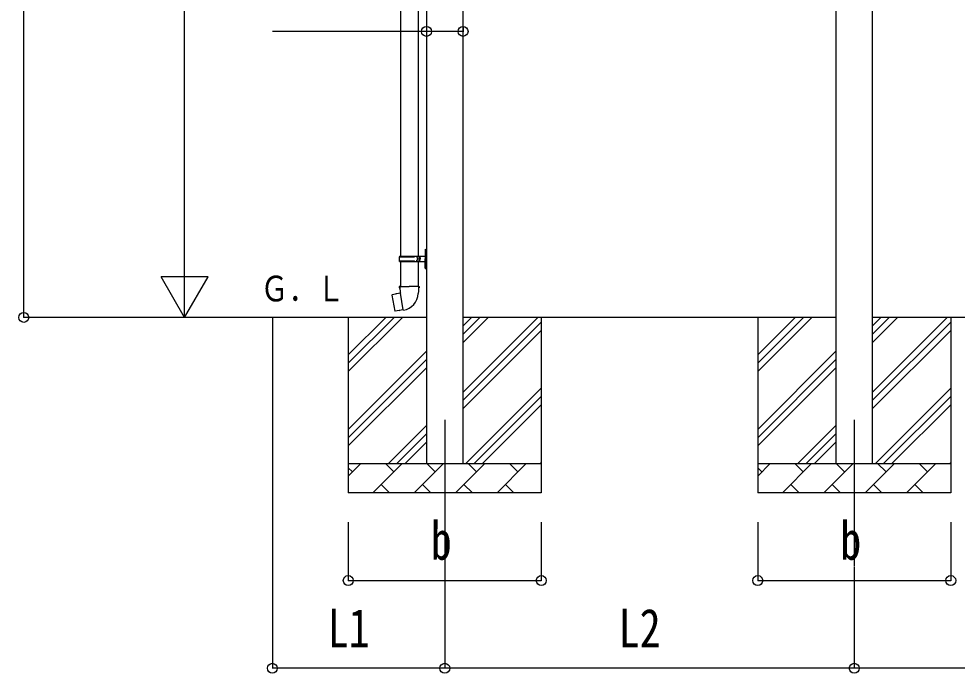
# Model space of a CAD drawing. Units: millimetres, scale not verified. Extents: x -16820 to 16820, y -11880 to 11880.
# Drawn here: x -8644 to -5435, y -4200 to -1962 of the extents above; entities that cross this region are included whole.
import ezdxf
from ezdxf.enums import TextEntityAlignment as Align

# ---------------------------------------------------------------- set-up
doc = ezdxf.new("R2010")
doc.units = ezdxf.units.MM
doc.header["$LTSCALE"] = 50
for name, color, linetype in [('0-0_0', 7, 'Continuous'), ('0-4_YKK_12', 2, 'Continuous'), ('0-5_YKK_13', 4, 'Continuous'), ('0-6_YKK_A1', 4, 'Continuous'), ('0-7_YKK_D', 6, 'Continuous')]:
    doc.layers.add(name, color=color, linetype=linetype)
doc.styles.add('ＭＳ ゴシック', font='')
doc.styles.get('ＭＳ ゴシック').set_extended_font_data('MS Gothic')

msp = doc.modelspace()

# ---------------------------------------------------------------- linework, layer by layer
at = {"layer": '0-4_YKK_12'}
for p, q in [((-7187.37, -3333.48), (-7187.37, -3833.48)), ((-5787.37, -3333.48), (-5787.37, -3833.48))]:
    msp.add_line(p, q, dxfattribs=at)
at = {"layer": '0-5_YKK_13'}
for p, q in [((-7338.87, -1897.74), (-7338.87, -2774.48)), ((-7278.87, -1897.74), (-7278.87, -2774.48)), ((-7253.87, -2751.48), (-7250.87, -2749.98)), ((-7253.87, -2751.48), (-7253.87, -2783.48)), ((-7250.87, -2749.98), (-7250.87, -2783.48)), ((-7250.87, -2749.98), (-7249.87, -2749.98)), ((-7249.87, -2749.98), (-7249.87, -2783.48)), ((-7342.87, -2776.48), (-7292.54, -2776.48)), ((-7342.87, -2790.48), (-7292.54, -2790.48)), ((-7341.87, -2774.48), (-7255.87, -2774.48)), ((-7341.87, -2774.48), (-7341.87, -2776.48)), ((-7341.87, -2792.48), (-7341.87, -2790.48)), ((-7282.87, -2774.48), (-7282.87, -2778.98)), ((-7282.87, -2778.98), (-7280.87, -2778.98)), ((-7282.87, -2792.48), (-7282.87, -2787.98)), ((-7282.87, -2787.98), (-7280.87, -2787.98)), ((-7280.87, -2778.98), (-7280.87, -2783.48)), ((-7280.87, -2787.98), (-7280.87, -2783.48)), ((-7274.87, -2774.48), (-7274.87, -2783.48)), ((-7274.87, -2778.98), (-7271.87, -2778.98)), ((-7274.87, -2792.48), (-7274.87, -2783.48)), ((-7274.87, -2787.98), (-7271.87, -2787.98)), ((-7271.87, -2778.98), (-7271.87, -2783.48)), ((-7271.87, -2787.98), (-7271.87, -2783.48)), ((-7253.87, -2815.48), (-7253.87, -2783.48)), ((-7250.87, -2816.98), (-7250.87, -2783.48)), ((-7249.87, -2816.98), (-7249.87, -2783.48)), ((-7341.87, -2792.48), (-7255.87, -2792.48)), ((-7338.87, -2792.48), (-7338.87, -2877.4)), ((-7278.87, -2792.48), (-7278.87, -2877.4)), ((-7253.87, -2815.48), (-7250.87, -2816.98)), ((-7250.87, -2816.98), (-7249.87, -2816.98)), ((-7340.72, -2877.4), (-7342.87, -2878.19)), ((-7342.87, -2878.19), (-7342.87, -2881.8)), ((-7342.87, -2881.8), (-7340.63, -2882.62)), ((-7340.72, -2877.4), (-7308.87, -2877.4)), ((-7340.72, -2877.4), (-7340.63, -2882.62)), ((-7340.63, -2882.62), (-7340.37, -2897.4)), ((-7277.02, -2877.4), (-7308.87, -2877.4)), ((-7274.87, -2881.8), (-7277.11, -2882.62)), ((-7277.02, -2877.4), (-7274.87, -2878.19)), ((-7274.87, -2878.19), (-7274.87, -2881.8)), ((-7367.33, -2905.86), (-7368.14, -2907.03)), ((-7368.14, -2907.03), (-7358.52, -2961.58)), ((-7339.46, -2900.61), (-7367.33, -2905.86)), ((-7354.59, -2903.25), (-7354.8, -2903.5)), ((-7340.37, -2897.4), (-7339.02, -2899.4)), ((-7329.11, -2957.9), (-7339.24, -2900.43)), ((-7339.22, -2899.61), (-7339.22, -2900.31)), ((-7339.02, -2899.4), (-7339.05, -2899.41)), ((-7278.68, -2899.35), (-7278.76, -2901.51)), ((-7277.37, -2897.4), (-7278.68, -2899.35)), ((-7344.5, -2960.5), (-7344.78, -2960.34)), ((-7328.81, -2958.67), (-7329.05, -2958))]:
    msp.add_line(p, q, dxfattribs=at)
for points in [[(-7277.02, -2877.4), (-7277.11, -2882.62), (-7277.37, -2897.4)], [(-7352.34, -2903.03), (-7352.62, -2902.88), (-7354.59, -2903.25)], [(-7329.38, -2957.81), (-7357.36, -2962.41), (-7358.52, -2961.58)], [(-7342.31, -2959.93), (-7342.52, -2960.17), (-7344.5, -2960.5)]]:
    msp.add_lwpolyline(points, dxfattribs=at)
for centre, radius, start, end in [((-7294.12, -2783.48), 49.25, 171.82876, 180.00002), ((-7294.12, -2783.48), 49.25, 180.00002, 188.17127), ((-7292.54, -2774.48), 2, 270, 359.99998), ((-7292.54, -2792.48), 2, 0.00005, 90.00004), ((-7255.87, -2772.48), 2, 270, 359.99998), ((-7255.87, -2794.48), 2, 0.00005, 90.00004), ((-7339.52, -2900.31), 0.3, 280.66842, 0), ((-7339.02, -2899.61), 0.2, 100, 180), ((-7339.02, -2899.4), 60.3, 279.96938, 358), ((-7329.33, -2958.11), 0.3, 20, 99.33158), ((-7328.62, -2958.6), 0.2, 200, 279.96938)]:
    msp.add_arc(centre, radius, start, end, dxfattribs=at)
at = {"layer": '0-6_YKK_A1'}
for p, q in [((-5849.87, -466.1), (-5849.87, -3483.48)), ((-5724.87, -3483.48), (-5724.87, -466.1)), ((-7249.87, -512.72), (-7249.87, -3483.48)), ((-7124.87, -3483.48), (-7124.87, -512.72)), ((-7249.87, -2983.48), (-8146.98, -2983.48)), ((-7517.37, -2983.48), (-7517.37, -3583.48)), ((-7517.37, -3168.53), (-7332.32, -2983.48)), ((-7517.37, -3140.24), (-7360.61, -2983.48)), ((-7517.37, -3111.96), (-7388.89, -2983.48)), ((-5849.87, -2983.48), (-7124.87, -2983.48)), ((-7124.87, -3238.58), (-6869.77, -2983.48)), ((-7124.87, -3040.59), (-7067.76, -2983.48)), ((-7124.87, -3012.3), (-7096.05, -2983.48)), ((-7124.87, -3068.87), (-7039.48, -2983.48)), ((-6857.37, -2983.48), (-6857.37, -3583.48)), ((-6117.37, -2983.48), (-6117.37, -3583.48)), ((-6117.37, -3168.53), (-5932.32, -2983.48)), ((-6117.37, -3140.24), (-5960.61, -2983.48)), ((-6117.37, -3111.96), (-5988.89, -2983.48)), ((-4449.87, -2983.48), (-5724.87, -2983.48)), ((-5724.87, -3238.58), (-5469.77, -2983.48)), ((-5724.87, -3040.59), (-5667.76, -2983.48)), ((-5724.87, -3012.3), (-5696.05, -2983.48)), ((-5724.87, -3068.87), (-5639.48, -2983.48)), ((-5457.37, -2983.48), (-5457.37, -3583.48)), ((-7124.87, -3266.86), (-6857.37, -2999.36)), ((-5724.87, -3266.86), (-5457.37, -2999.36)), ((-7124.87, -3295.15), (-6857.37, -3027.65)), ((-5724.87, -3295.15), (-5457.37, -3027.65)), ((-7517.37, -3366.52), (-7249.87, -3099.02)), ((-6117.37, -3366.52), (-5849.87, -3099.02)), ((-7517.37, -3394.8), (-7249.87, -3127.3)), ((-6117.37, -3394.8), (-5849.87, -3127.3)), ((-7517.37, -3423.09), (-7249.87, -3155.59)), ((-6117.37, -3423.09), (-5849.87, -3155.59)), ((-7115.21, -3483.48), (-6857.37, -3225.64)), ((-5715.21, -3483.48), (-5457.37, -3225.64)), ((-7086.93, -3483.48), (-6857.37, -3253.92)), ((-5686.93, -3483.48), (-5457.37, -3253.92)), ((-7058.65, -3483.48), (-6857.37, -3282.2)), ((-5658.65, -3483.48), (-5457.37, -3282.2)), ((-7379.77, -3483.48), (-7249.87, -3353.58)), ((-5979.77, -3483.48), (-5849.87, -3353.58)), ((-7351.49, -3483.48), (-7249.87, -3381.86)), ((-5951.49, -3483.48), (-5849.87, -3381.86)), ((-7323.2, -3483.48), (-7249.87, -3410.15)), ((-5923.2, -3483.48), (-5849.87, -3410.15)), ((-7517.37, -3483.48), (-6857.37, -3483.48)), ((-7517.37, -3526.37), (-7474.48, -3483.48)), ((-7433.06, -3583.48), (-7333.06, -3483.48)), ((-7361.61, -3512.03), (-7390.16, -3483.48)), ((-7291.64, -3583.48), (-7191.64, -3483.48)), ((-7220.19, -3512.03), (-7248.74, -3483.48)), ((-7150.21, -3583.48), (-7050.21, -3483.48)), ((-7078.77, -3512.03), (-7107.32, -3483.48)), ((-7008.79, -3583.48), (-6908.79, -3483.48)), ((-6937.35, -3512.03), (-6965.9, -3483.48)), ((-6860.66, -3483.48), (-6857.37, -3480.19)), ((-6117.37, -3483.48), (-5457.37, -3483.48)), ((-6117.37, -3526.37), (-6074.48, -3483.48)), ((-6033.06, -3583.48), (-5933.06, -3483.48)), ((-5961.61, -3512.03), (-5990.16, -3483.48)), ((-5891.64, -3583.48), (-5791.64, -3483.48)), ((-5820.19, -3512.03), (-5848.74, -3483.48)), ((-5750.21, -3583.48), (-5650.21, -3483.48)), ((-5678.77, -3512.03), (-5707.32, -3483.48)), ((-5608.79, -3583.48), (-5508.79, -3483.48)), ((-5537.35, -3512.03), (-5565.9, -3483.48)), ((-5460.66, -3483.48), (-5457.37, -3480.19)), ((-7503.03, -3512.03), (-7517.37, -3497.69)), ((-6103.03, -3512.03), (-6117.37, -3497.69)), ((-7404.5, -3554.92), (-7375.95, -3583.48)), ((-7263.08, -3554.92), (-7234.53, -3583.48)), ((-7121.66, -3554.92), (-7093.11, -3583.48)), ((-6980.24, -3554.92), (-6951.69, -3583.48)), ((-6004.5, -3554.92), (-5975.95, -3583.48)), ((-5863.08, -3554.92), (-5834.53, -3583.48)), ((-5721.66, -3554.92), (-5693.11, -3583.48)), ((-5580.24, -3554.92), (-5551.69, -3583.48)), ((-6857.37, -3583.48), (-7517.37, -3583.48)), ((-5457.37, -3583.48), (-6117.37, -3583.48))]:
    msp.add_line(p, q, dxfattribs=at)
at = {"layer": '0-7_YKK_D'}
for p, q in [((-8626.88, -2983.48), (-8626.88, -341.02)), ((-8076.88, -2823.48), (-8076.88, -843.48)), ((-7249.87, -1988.95), (-7249.87, -2006.21)), ((-7124.87, -1988.95), (-7124.87, -2006.21)), ((-8076.88, -2983.48), (-8076.88, -2706.35)), ((-8076.88, -2983.48), (-8156.88, -2844.91)), ((-7996.88, -2844.91), (-8156.88, -2844.91)), ((-8076.88, -2983.48), (-7996.88, -2844.91)), ((-8147.98, -2983.48), (-8627.88, -2983.48)), ((-7897.98, -2983.48), (-8077.88, -2983.48)), ((-7776.88, -2984.48), (-7776.88, -4184.48)), ((-7517.37, -3683.48), (-7517.37, -3884.48)), ((-6857.37, -3683.48), (-6857.37, -3884.48)), ((-6117.37, -3683.48), (-6117.37, -3884.48)), ((-5457.37, -3683.48), (-5457.37, -3884.48)), ((-7187.37, -3834.48), (-7187.37, -4184.48)), ((-7187.37, -3834.48), (-7187.37, -4184.48)), ((-5787.37, -3835.48), (-5787.37, -4184.48)), ((-5787.37, -3835.48), (-5787.37, -4184.48)), ((-7517.37, -3883.48), (-6857.37, -3883.48)), ((-6117.37, -3883.48), (-5457.37, -3883.48)), ((-7187.37, -4183.48), (-7776.88, -4183.48)), ((-5787.37, -4183.48), (-7187.37, -4183.48)), ((-4387.37, -4183.48), (-5787.37, -4183.48))]:
    msp.add_line(p, q, dxfattribs=at)
msp.add_lwpolyline([(-7124.87, -2005.21), (-7249.87, -2005.21), (-7776.27, -2005.21)], dxfattribs=at)
for centre in [(-7249.87, -2005.21), (-7124.87, -2005.21), (-8626.88, -2983.48), (-7517.37, -3883.48), (-6857.37, -3883.48), (-6117.37, -3883.48), (-5457.37, -3883.48), (-7776.88, -4183.48), (-7187.37, -4183.48), (-7187.37, -4183.48), (-5787.37, -4183.48), (-5787.37, -4183.48)]:
    msp.add_circle(centre, 17, dxfattribs=at)

# ---------------------------------------------------------------- texts
at = {"layer": '0-0_0', "style": 'ＭＳ ゴシック', "width": 0.8}
msp.add_text('Ｇ．Ｌ', height=87.98, dxfattribs=at).set_placement((-7817.41, -2955.03), align=Align.BOTTOM_LEFT)
at = {"layer": '0-7_YKK_D', "style": 'ＭＳ ゴシック', "width": 0.8}
for s, p in [('b', (-7235.37, -3851.48)), ('b', (-5835.37, -3851.48)), ('L1', (-7587.73, -4151.48)), ('L2', (-6592.97, -4151.48))]:
    msp.add_text(s, height=132, dxfattribs=at).set_placement(p, align=Align.BOTTOM_LEFT)

doc.saveas('drawing.dxf')
